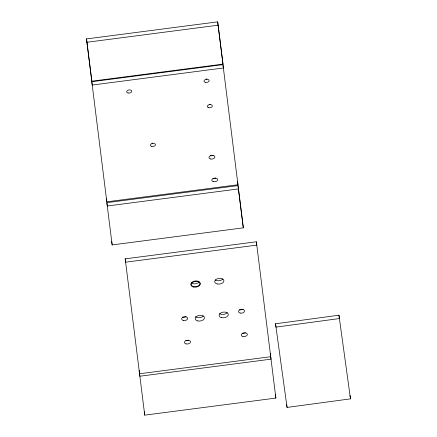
<?xml version="1.0" encoding="UTF-8"?>
<svg xmlns="http://www.w3.org/2000/svg" width="437" height="437" viewBox="0 0 437 437"><rect width="100%" height="100%" fill="white"/><g stroke="black" fill="none" stroke-linecap="round" stroke-linejoin="round"><path stroke-width="0.66" d="M275.529 323.779L338.954 315.208L350.479 398.855L287.06 407.426L275.529 323.779L275.976 327.122L339.402 318.551L338.954 315.208M86.521 38.92L217.675 21.85L218.123 25.193L222.979 64.119L91.819 81.189L86.521 38.92L91.819 81.189M86.963 42.263L218.123 25.193M91.803 81.714L222.957 64.638L223.405 67.981L92.245 85.051L91.803 81.714L106.814 201.828L237.974 184.758L222.957 64.638M112.162 244.922L106.863 202.653L238.018 185.583L243.322 227.846L112.162 244.922L111.719 241.579M238.465 188.926L107.305 205.996L106.863 202.653M125.2 258.846L256.361 241.776L256.803 245.119L125.648 262.189L125.2 258.846L144.729 415.15L275.884 398.08L256.361 241.776M139.567 373.772L270.727 356.701L270.279 353.358M350.037 395.518L350.479 398.855M286.612 404.088L287.06 407.426M270.585 355.811L271.027 359.154L139.873 376.224L139.119 370.434M275.441 394.737L275.884 398.08M222.979 64.119L217.675 21.85M237.526 181.415L237.974 184.758M243.322 227.846L238.018 185.583M144.281 411.807L144.729 415.15M106.366 198.485L106.814 201.828M188.653 340.243A3.048 1.868 -7.6 0 1 185.872 340.609M245.479 332.836A3.048 1.868 -7.6 0 1 242.699 333.196M243.169 309.117A3.048 1.868 -7.6 0 1 239.356 309.62M227.295 312.663A4.649 2.851 -7.6 0 1 219.571 313.646M203.429 315.918A4.649 2.851 -7.6 0 1 195.443 316.683M186.08 316.656A3.048 1.868 -7.6 0 1 182.502 317.016M199.201 282.023A4.649 2.851 -7.6 0 1 191.482 283.007M222.908 278.943A4.649 2.851 -7.6 0 1 215.184 279.92M207.012 78.917A2.562 1.568 -7.6 0 1 206.095 79.092M210.241 104.257A2.562 1.568 -7.6 0 1 209.088 104.443M152.874 143.128A2.562 1.568 -7.6 0 1 151.939 143.194M213.125 155.31A2.988 1.83 -7.6 0 1 210.372 155.703M215.72 178.105A2.988 1.83 -7.6 0 1 212.923 178.334M193.52 286.546A4.649 2.851 -7.6 0 0 200.151 283.214A4.649 2.851 -7.6 0 0 192.946 281.641A4.649 2.851 -7.6 0 0 193.52 286.546M186.162 343.919A3.048 1.868 -7.6 0 0 190.527 341.745A3.048 1.868 -7.6 0 0 185.812 340.702A3.048 1.868 -7.6 0 0 186.162 343.919M242.988 336.506A3.048 1.868 -7.6 0 0 247.353 334.338A3.048 1.868 -7.6 0 0 242.639 333.289A3.048 1.868 -7.6 0 0 242.988 336.506M240.181 313.067A3.048 1.868 -7.6 0 0 244.545 310.898A3.048 1.868 -7.6 0 0 239.831 309.849A3.048 1.868 -7.6 0 0 240.181 313.067M221.674 317.688A4.649 2.851 -7.6 0 0 228.311 314.361A4.649 2.851 -7.6 0 0 221.106 312.788A4.649 2.851 -7.6 0 0 221.674 317.688M197.814 320.949A4.649 2.851 -7.6 0 0 204.45 317.617A4.649 2.851 -7.6 0 0 197.24 316.044A4.649 2.851 -7.6 0 0 197.814 320.949M183.332 320.463A3.048 1.868 -7.6 0 0 187.692 318.289A3.048 1.868 -7.6 0 0 182.983 317.246A3.048 1.868 -7.6 0 0 183.332 320.463M193.586 287.054A4.649 2.851 -7.6 0 0 200.222 283.722A4.649 2.851 -7.6 0 0 193.012 282.149A4.649 2.851 -7.6 0 0 193.586 287.054M217.293 283.968A4.649 2.851 -7.6 0 0 223.924 280.636A4.649 2.851 -7.6 0 0 216.719 279.063A4.649 2.851 -7.6 0 0 217.293 283.968M205.472 82.369A2.562 1.568 -7.6 0 0 209.115 80.523A2.562 1.568 -7.6 0 0 205.139 79.671A2.562 1.568 -7.6 0 0 205.472 82.369M128.123 92.994A2.562 1.568 -7.6 0 0 131.766 91.147A2.562 1.568 -7.6 0 0 127.79 90.295A2.562 1.568 -7.6 0 0 128.123 92.994M208.7 107.71A2.562 1.568 -7.6 0 0 212.338 105.863A2.562 1.568 -7.6 0 0 208.367 105.011A2.562 1.568 -7.6 0 0 208.7 107.71M151.797 146.461A2.562 1.568 -7.6 0 0 155.435 144.62A2.562 1.568 -7.6 0 0 151.459 143.768A2.562 1.568 -7.6 0 0 151.797 146.461M210.508 158.981A2.988 1.83 -7.6 0 0 214.911 156.965A2.988 1.83 -7.6 0 0 210.405 155.801A2.988 1.83 -7.6 0 0 210.508 158.981M213.343 181.666A2.988 1.83 -7.6 0 0 217.741 179.651A2.988 1.83 -7.6 0 0 213.234 178.493A2.988 1.83 -7.6 0 0 213.343 181.666"/></g></svg>
